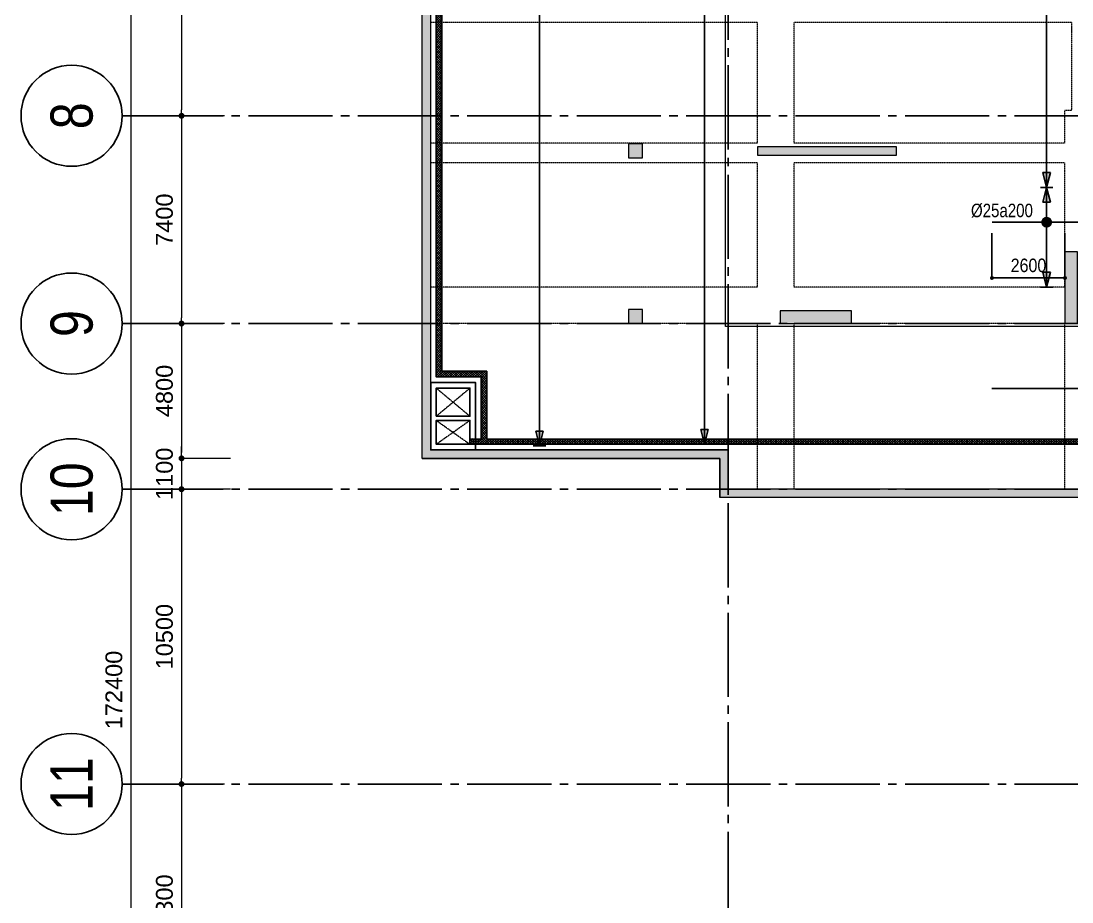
# Model space of a CAD drawing. Header units: millimetres. Extents: x -3819597 to -2591384, y 582389 to 820195.
# Drawn here: x -3773692 to -3736245, y 679631 to 711006 of the extents above; entities that cross this region are included whole.
import ezdxf
from ezdxf.enums import TextEntityAlignment as Align

# ---------------------------------------------------------------- set-up
doc = ezdxf.new("R2010")
doc.units = ezdxf.units.MM
doc.header["$MEASUREMENT"] = 0
for name, pattern in [('CENTER', [2, 1.25, -0.25, 0.25, -0.25]), ('CHG_XX_Cot_Ham 2$0$MB_Luoi truc$0$HTT Hidden 21', [3, 2, -1]), ('CHG_XX_Damsan_Ham 2$0$CHG_XX_Damsan_Ham 2$0$HIDDEN', [0.375, 0.25, -0.125]), ('CHG_XX_Luoi truc$0$MB_Luoi truc$0$Center101', [13, 10, -1, 1, -1]), ('HIDDEN', [0.375, 0.25, -0.125])]:
    doc.linetypes.add(name, pattern=pattern)
doc.layers.get('0').update_dxf_attribs({"lineweight": 9})
doc.layers.get('Defpoints').update_dxf_attribs({"color": 10, "lineweight": 0})
for name, color, linetype in [('02HN. TEXT B', 1, 'Continuous'), ('08HN. SSS X', 6, 'Continuous'), ('12HN. GRID', 1, 'CENTER'), ('CHG_XX_Damsan_Ham 2$0$CHG_XX_Damsan_Ham 2$0$MEP-00-GENERAL-35', 2, 'Continuous'), ('CHG_XX_Luoi truc$0$Grid', 34, 'Continuous'), ('CHG_XX_Luoi truc$0$Grid Line', 8, 'CHG_XX_Luoi truc$0$MB_Luoi truc$0$Center101'), ('dim', 51, 'Continuous')]:
    doc.layers.add(name, color=color, linetype=linetype)
for name, color, linetype, lineweight in [('CHG_XX_Cot_Ham 2$0$MB_Luoi truc$0$Dim 300', 1, 'Continuous', 5), ('CHG_XX_Cot_Ham 2$0$NS-Pier-H2', 150, 'Continuous', 13), ('CHG_XX_Cot_Ham 2$0$NS-Pier-H2 @ 1', 150, 'Continuous', 13), ('CHG_XX_Cot_Ham 2$0$NS-Pier-H2 @ 150', 150, 'Continuous', 13), ("CHG_XX_Damsan_Ham 2$0$CHG_XX_Damsan_Ham 2$0$'S_General_Hidden_1 Thin", 1, 'CHG_XX_Damsan_Ham 2$0$CHG_XX_Damsan_Ham 2$0$HIDDEN', 18), ('CHG_XX_Damsan_Ham 2$0$CHG_XX_Damsan_Ham 2$0$CHG_XX_Damsan_Ham 2$0$DBAO', 3, 'Continuous', 13), ('CHG_XX_Damsan_Ham 2$0$CHG_XX_Damsan_Ham 2$0$CHG_XX_Damsan_Ham 2$0$Start net bao', 3, 'Continuous', 18), ('CHG_XX_Damsan_Ham 2$0$CHG_XX_Damsan_Ham 2$0$DBAO', 3, 'Continuous', 13), ('CHG_XX_Damsan_Ham 2$0$CHG_XX_Damsan_Ham 2$0$DMo', 9, 'CHG_XX_Damsan_Ham 2$0$CHG_XX_Damsan_Ham 2$0$HIDDEN', 9), ('CHG_XX_Damsan_Ham 2$0$CHG_XX_Damsan_Ham 2$0$DTE-MEP-H-SLAB TEXT', 3, 'Continuous', 0), ('CHG_XX_Damsan_Ham 2$0$CHG_XX_Damsan_Ham 2$0$mach ngung thi cong', 6, 'Continuous', 13), ('CHG_XX_Damsan_Ham 2$0$CHG_XX_Damsan_Ham 2$0$Start hatch', 8, 'Continuous', 25), ('CHG_XX_Damsan_Ham 2$0$CHG_XX_Damsan_Ham 2$0$Start net bao', 3, 'Continuous', 18), ('CHG_XX_Damsan_Ham 2$0$HATCH', 57, 'Continuous', 9), ('CHG_XX_Damsan_Ham 2$0$mach ngung thi cong', 6, 'Continuous', 13), ('thep chay suot', 5, 'HIDDEN', 40)]:
    doc.layers.add(name, color=color, linetype=linetype, lineweight=lineweight)
for name, color, linetype, lineweight, plot in [('CHG_XX_Cot_Ham 2$0$NS-Column-H2', 90, 'Continuous', 13, False), ('CHG_XX_Cot_Ham 2$0$NS-Column-H2 @ 1', 90, 'Continuous', 13, False), ('CHG_XX_Cot_Ham 2$0$NS-Column-H2 @ 150', 90, 'Continuous', 13, False)]:
    doc.layers.add(name, color=color, linetype=linetype, lineweight=lineweight, plot=plot)
doc.styles.add('[HN042014]STYLE', font='arial.ttf', dxfattribs={"width": 0.8})
doc.styles.add('CHG_XX_Cot_Ham 2$0$MB_Luoi truc$0$Arial_C', font='arial.ttf')
doc.styles.add('CHG_XX_Luoi truc$0$MB_Luoi truc$0$Grid A-F$0$VNI-HelveCB', font='VHELVCB_0.TTF')
doc.styles.add('MB_Luoi truc$0$Arial_C', font='arial.ttf', dxfattribs={"width": 0.85})
doc.dimstyles.new('200', dxfattribs={"dimscale": 200, "dimtxt": 2.4, "dimasz": 0.7, "dimexe": 0.0003, "dimexo": 0, "dimgap": 1, "dimtad": 1, "dimdec": 0, "dimzin": 12, "dimdsep": 46, "dimtxsty": 'MB_Luoi truc$0$Arial_C', "dimblk": 'MB_Luoi truc$0$_Dot', "dimcen": 0.5, "dimclrd": 256, "dimclre": 8, "dimclrt": 1, "dimadec": 0, "dimazin": 0, "dimtfac": 1, "dimtdec": 0, "dimtix": 1, "dimtmove": 2, "dimatfit": 3, "dimldrblk": 'MB_Luoi truc$0$HTT Arrow 30', "dimfxl": 1, "dimtolj": 1, "dimtzin": 0, "dimlwe": -1, "dimarcsym": 0})
doc.dimstyles.new('CHG_XX_Cot_Ham 2$0$MB_Luoi truc$0$Dim 300 (A1-A2)', dxfattribs={"dimscale": 300, "dimtxt": 2, "dimasz": 0.7, "dimexe": 0, "dimexo": 1, "dimgap": 1, "dimtad": 1, "dimdec": 0, "dimzin": 12, "dimdsep": 46, "dimtxsty": 'CHG_XX_Cot_Ham 2$0$MB_Luoi truc$0$Arial_C', "dimblk": 'CHG_XX_Cot_Ham 2$0$MB_Luoi truc$0$_Dot', "dimcen": 1, "dimclrd": 256, "dimclre": 256, "dimclrt": 3, "dimadec": 0, "dimazin": 0, "dimtfac": 1, "dimtdec": 0, "dimtix": 1, "dimtmove": 2, "dimatfit": 3, "dimldrblk": 'CHG_XX_Cot_Ham 2$0$MB_Luoi truc$0$HTT Arrow 30', "dimfxl": 1, "dimtolj": 1, "dimtzin": 0, "dimarcsym": 0})

# ---------------------------------------------------------------- blocks, each defined once
blk = doc.blocks.new('*U576')
at = {"layer": '12HN. GRID', "linetype": 'Continuous'}
h = blk.add_hatch(color=256, dxfattribs=at)
h.dxf.hatch_style = 1
h.paths.add_polyline_path([(-44, 3441), (44, 3441), (0, 3617)])
h = blk.add_hatch(color=256, dxfattribs=at)
h.dxf.hatch_style = 1
h.paths.add_polyline_path([(0, -7783), (44, -7607), (-44, -7607)])
at = {"layer": '08HN. SSS X', "linetype": 'ByBlock', "ltscale": 10}
for p, q in [((-1334, 0), (699, 0)), ((-1334, 0), (-1334, 0)), ((699, 0), (699, 0))]:
    blk.add_line(p, q, dxfattribs=at)
at = {"layer": '12HN. GRID', "linetype": 'Continuous'}
for p, q in [((-75, 3617), (75, 3617)), ((-44, 3441), (0, 3617)), ((0, 3617), (0, -7783)), ((0, 3617), (44, 3441)), ((-44, 3441), (44, 3441)), ((-44, -7607), (44, -7607)), ((-44, -7607), (0, -7783)), ((0, -7783), (44, -7607)), ((-75, -7783), (75, -7783))]:
    blk.add_line(p, q, dxfattribs=at)
at = {"layer": '12HN. GRID', "linetype": 'Continuous', "const_width": 64, "flags": 128}
blk.add_lwpolyline([(-32, 0, 1), (32, 0, 1)], format="xyb", close=True, dxfattribs=at)
at = {"layer": '02HN. TEXT B', "linetype": 'ByBlock', "style": '[HN042014]STYLE', "width": 0.8, "flags": 8}
blk.add_attdef('1', text='', height=160, dxfattribs=at).set_placement((164, 140), align=Align.MIDDLE_LEFT)
blk.add_attdef('0', text='', height=160, dxfattribs=at).set_placement((1102, 160), align=Align.MIDDLE_CENTER)
at = {"layer": 'Defpoints', "color": 9, "linetype": 'ByBlock', "style": '[HN042014]STYLE', "width": 0.8, "flags": 9}
for tag, p in [('2', (3201, 9602)), ('3', (3201, 9197)), ('4', (3201, 8793)), ('5', (3201, 8402))]:
    blk.add_attdef(tag, text='', height=250, dxfattribs=at).set_placement(p, align=Align.MIDDLE_CENTER)
blk = doc.blocks.new('*U579')
at = {"layer": '12HN. GRID', "linetype": 'Continuous'}
h = blk.add_hatch(color=256, dxfattribs=at)
h.dxf.hatch_style = 1
h.paths.add_polyline_path([(-44, 238), (44, 238), (0, 414)])
h = blk.add_hatch(color=256, dxfattribs=at)
h.dxf.hatch_style = 1
h.paths.add_polyline_path([(0, -770), (44, -594), (-44, -594)])
at = {"layer": '08HN. SSS X', "linetype": 'ByBlock', "ltscale": 10}
for p, q in [((-851, 0), (649, 0)), ((-851, 0), (-851, 0)), ((649, 0), (649, 0))]:
    blk.add_line(p, q, dxfattribs=at)
at = {"layer": '12HN. GRID', "linetype": 'Continuous'}
for p, q in [((-75, 414), (75, 414)), ((-44, 238), (0, 414)), ((0, 414), (0, -770)), ((0, 414), (44, 238)), ((-44, 238), (44, 238)), ((-44, -594), (44, -594)), ((-44, -594), (0, -770)), ((0, -770), (44, -594)), ((-75, -770), (75, -770))]:
    blk.add_line(p, q, dxfattribs=at)
at = {"layer": '12HN. GRID', "linetype": 'Continuous', "const_width": 64, "flags": 128}
blk.add_lwpolyline([(-32, 0, 1), (32, 0, 1)], format="xyb", close=True, dxfattribs=at)
at = {"layer": '02HN. TEXT B', "linetype": 'ByBlock', "style": '[HN042014]STYLE', "width": 0.8, "flags": 8}
blk.add_attdef('1', text='', height=160, dxfattribs=at).set_placement((164, 140), align=Align.MIDDLE_LEFT)
blk.add_attdef('0', text='', height=160, dxfattribs=at).set_placement((1102, 160), align=Align.MIDDLE_CENTER)
at = {"layer": 'Defpoints', "color": 9, "linetype": 'ByBlock', "style": '[HN042014]STYLE', "width": 0.8, "flags": 9}
for tag, p in [('2', (3201, 9602)), ('3', (3201, 9197)), ('4', (3201, 8793)), ('5', (3201, 8402))]:
    blk.add_attdef(tag, text='', height=250, dxfattribs=at).set_placement(p, align=Align.MIDDLE_CENTER)
blk = doc.blocks.new('MB_Luoi truc$0$_Dot')
at = {"color": 0, "linetype": 'ByBlock', "lineweight": -2}
blk.add_line((-0.5, 0), (-1, 0), dxfattribs=at)
at = {"color": 0, "linetype": 'ByBlock', "const_width": 0.5}
blk.add_lwpolyline([(-0.25, 0, 1), (0.25, 0, 1)], format="xyb", close=True, dxfattribs=at)
blk = doc.blocks.new('*D581')
at = {"layer": 'Defpoints', "color": 0, "ltscale": 1500, "transparency": 16777216}
for p in [(-3739096, 703840), (-3736495, 703840), (-3739096, 701856)]:
    blk.add_point(p, dxfattribs=at)
at = {"layer": 'dim', "color": 8, "ltscale": 1500, "transparency": 16777216}
for p, q in [((-3739096, 703456), (-3739096, 701856)), ((-3736495, 703456), (-3736495, 701856))]:
    blk.add_line(p, q, dxfattribs=at)
at = {"layer": 'dim', "lineweight": -2, "ltscale": 1500, "transparency": 16777216}
blk.add_line((-3736635, 701856), (-3738956, 701856), dxfattribs=at)
at = {"layer": 'dim', "lineweight": -2, "ltscale": 1500, "transparency": 16777216, "xscale": 140, "yscale": 140, "zscale": 140, "rotation": 180}
blk.add_blockref('MB_Luoi truc$0$_Dot', (-3739096, 701856), dxfattribs=at)
at = {"layer": 'dim', "lineweight": -2, "ltscale": 1500, "transparency": 16777216, "xscale": 140, "yscale": 140, "zscale": 140}
blk.add_blockref('MB_Luoi truc$0$_Dot', (-3736495, 701856), dxfattribs=at)
at = {"layer": 'dim', "color": 1, "ltscale": 1500, "transparency": 16777216, "insert": (-3737795, 702301), "char_height": 480, "attachment_point": 5, "style": 'MB_Luoi truc$0$Arial_C'}
blk.add_mtext('\\A1;2600', dxfattribs=at)
blk = doc.blocks.new('MB_Luoi truc$0$HTT Arrow 30')
blk.add_hatch(color=256).paths.add_polyline_path([(-2.5, 0.375), (-2.5, -0.375), (0, 0)])
at = {"color": 0, "linetype": 'ByBlock', "lineweight": -2}
for p, q in [((0, 0), (-2.5, 0.375)), ((-2.5, -0.375), (-2.5, 0.375)), ((0, 0), (-2.5, -0.375))]:
    blk.add_line(p, q, dxfattribs=at)
blk = doc.blocks.new('*U588')
at = {"layer": '12HN. GRID', "linetype": 'Continuous'}
h = blk.add_hatch(color=256, dxfattribs=at)
h.dxf.hatch_style = 1
h.paths.add_polyline_path([(-44, 597), (44, 597), (0, 773)])
h = blk.add_hatch(color=256, dxfattribs=at)
h.dxf.hatch_style = 1
h.paths.add_polyline_path([(0, -1194), (44, -1018), (-44, -1018)])
at = {"layer": '08HN. SSS X', "linetype": 'ByBlock', "ltscale": 10}
for p, q in [((-2993, 0), (183, 0)), ((-2993, 0), (-2993, 0)), ((183, 0), (183, 0))]:
    blk.add_line(p, q, dxfattribs=at)
at = {"layer": '12HN. GRID', "linetype": 'Continuous'}
for p, q in [((-75, 773), (75, 773)), ((-44, 597), (0, 773)), ((0, 773), (0, -1194)), ((0, 773), (44, 597)), ((-44, 597), (44, 597)), ((-44, -1018), (44, -1018)), ((-44, -1018), (0, -1194)), ((0, -1194), (44, -1018)), ((-75, -1194), (75, -1194))]:
    blk.add_line(p, q, dxfattribs=at)
at = {"layer": '12HN. GRID', "linetype": 'Continuous', "const_width": 64, "flags": 128}
blk.add_lwpolyline([(-32, 0, 1), (32, 0, 1)], format="xyb", close=True, dxfattribs=at)
at = {"layer": '02HN. TEXT B', "linetype": 'ByBlock', "style": '[HN042014]STYLE', "width": 0.8, "flags": 8}
blk.add_attdef('1', text='', height=160, dxfattribs=at).set_placement((-1589, 140), align=Align.MIDDLE_LEFT)
blk.add_attdef('0', text='', height=160, dxfattribs=at).set_placement((1102, 160), align=Align.MIDDLE_CENTER)
at = {"layer": 'Defpoints', "color": 9, "linetype": 'ByBlock', "style": '[HN042014]STYLE', "width": 0.8, "flags": 9}
for tag, p in [('2', (3201, 9602)), ('3', (3201, 9197)), ('4', (3201, 8793)), ('5', (3201, 8402))]:
    blk.add_attdef(tag, text='', height=250, dxfattribs=at).set_placement(p, align=Align.MIDDLE_CENTER)
blk = doc.blocks.new('*U716')
at = {"layer": '12HN. GRID', "linetype": 'Continuous'}
h = blk.add_hatch(color=256, dxfattribs=at)
h.dxf.hatch_style = 1
h.paths.add_polyline_path([(-44, 7180), (44, 7180), (0, 7356)])
h = blk.add_hatch(color=256, dxfattribs=at)
h.dxf.hatch_style = 1
h.paths.add_polyline_path([(0, -8281), (44, -8105), (-44, -8105)])
for p, q in [((-75, 7356), (75, 7356)), ((-44, 7180), (0, 7356)), ((0, 7356), (0, -8281)), ((0, 7356), (44, 7180)), ((-44, 7180), (44, 7180)), ((-44, -8105), (44, -8105)), ((-44, -8105), (0, -8281)), ((0, -8281), (44, -8105)), ((-75, -8281), (75, -8281))]:
    blk.add_line(p, q, dxfattribs=at)
at = {"layer": '12HN. GRID', "linetype": 'Continuous', "const_width": 64, "flags": 128}
blk.add_lwpolyline([(-32, 0, 1), (32, 0, 1)], format="xyb", close=True, dxfattribs=at)
at = {"layer": 'thep chay suot', "linetype": 'HIDDEN', "ltscale": 10}
blk.add_line((-1362, 0), (9741, 0), dxfattribs=at)
at = {"layer": 'thep chay suot', "linetype": 'ByBlock', "ltscale": 0.001}
for p, q in [((-1362, 0), (-1362, 0)), ((9741, 0), (9741, 0))]:
    blk.add_line(p, q, dxfattribs=at)
at = {"layer": '02HN. TEXT B', "linetype": 'ByBlock', "style": '[HN042014]STYLE', "width": 0.8, "flags": 8}
blk.add_attdef('0', text='', height=160, dxfattribs=at).set_placement((-351, 260), align=Align.MIDDLE_CENTER)
blk.add_attdef('1', text='', height=160, dxfattribs=at).set_placement((152, -144), align=Align.MIDDLE_LEFT)
at = {"layer": 'Defpoints', "color": 9, "linetype": 'ByBlock', "style": '[HN042014]STYLE', "width": 0.8, "flags": 9}
for tag, p in [('2', (13990, -186)), ('3', (13990, -590)), ('4', (13990, -995)), ('5', (13990, -1386))]:
    blk.add_attdef(tag, text='', height=250, dxfattribs=at).set_placement(p, align=Align.MIDDLE_CENTER)
blk = doc.blocks.new('*U569')
at = {"layer": '12HN. GRID', "linetype": 'Continuous'}
h = blk.add_hatch(color=256, dxfattribs=at)
h.dxf.hatch_style = 1
h.paths.add_polyline_path([(-44, 1888), (44, 1888), (0, 2064)])
h = blk.add_hatch(color=256, dxfattribs=at)
h.dxf.hatch_style = 1
h.paths.add_polyline_path([(0, -13553), (44, -13377), (-44, -13377)])
at = {"layer": '08HN. SSS X', "linetype": 'ByBlock', "ltscale": 10}
for p, q in [((-1551, 0), (625, 0)), ((-1551, 0), (-1551, 0)), ((625, 0), (625, 0))]:
    blk.add_line(p, q, dxfattribs=at)
at = {"layer": '12HN. GRID', "linetype": 'Continuous'}
for p, q in [((-75, 2064), (75, 2064)), ((-44, 1888), (0, 2064)), ((0, 2064), (0, -13553)), ((0, 2064), (44, 1888)), ((-44, 1888), (44, 1888)), ((-44, -13377), (44, -13377)), ((-44, -13377), (0, -13553)), ((0, -13553), (44, -13377)), ((-75, -13553), (75, -13553))]:
    blk.add_line(p, q, dxfattribs=at)
at = {"layer": '12HN. GRID', "linetype": 'Continuous', "const_width": 64, "flags": 128}
blk.add_lwpolyline([(-32, 0, 1), (32, 0, 1)], format="xyb", close=True, dxfattribs=at)
at = {"layer": '02HN. TEXT B', "linetype": 'ByBlock', "style": '[HN042014]STYLE', "width": 0.8, "flags": 8}
blk.add_attdef('1', text='', height=160, dxfattribs=at).set_placement((164, 140), align=Align.MIDDLE_LEFT)
blk.add_attdef('0', text='', height=160, dxfattribs=at).set_placement((1102, 160), align=Align.MIDDLE_CENTER)
at = {"layer": 'Defpoints', "color": 9, "linetype": 'ByBlock', "style": '[HN042014]STYLE', "width": 0.8, "flags": 9}
for tag, p in [('2', (2518, 9104)), ('3', (2518, 8699)), ('4', (2518, 8295)), ('5', (2518, 7904))]:
    blk.add_attdef(tag, text='', height=250, dxfattribs=at).set_placement(p, align=Align.MIDDLE_CENTER)
blk = doc.blocks.new('CHG_XX_Cot_Ham 2$0$MB_Luoi truc$0$_Dot')
at = {"color": 0, "linetype": 'ByBlock', "lineweight": -2}
blk.add_line((-0.5, 0), (-1, 0), dxfattribs=at)
at = {"color": 0, "linetype": 'ByBlock', "const_width": 0.5}
blk.add_lwpolyline([(-0.25, 0, 1), (0.25, 0, 1)], format="xyb", close=True, dxfattribs=at)
blk = doc.blocks.new('*D1006')
at = {"layer": 'CHG_XX_Cot_Ham 2$0$MB_Luoi truc$0$Dim 300', "lineweight": -2, "transparency": 16777216}
for p, q in [((-17945, 106750), (-19478, 106750)), ((-19478, 106540), (-19478, 97860)), ((-17945, 97650), (-19478, 97650))]:
    blk.add_line(p, q, dxfattribs=at)
at = {"layer": 'Defpoints', "color": 0, "transparency": 16777216}
for p in [(-17645, 106750), (-19478, 97650), (-17645, 97650)]:
    blk.add_point(p, dxfattribs=at)
at = {"layer": 'CHG_XX_Cot_Ham 2$0$MB_Luoi truc$0$Dim 300', "lineweight": -2, "transparency": 16777216, "xscale": 210, "yscale": 210, "zscale": 210}
for p, rotation in [((-19478, 106750), 90), ((-19478, 97650), 270)]:
    blk.add_blockref('CHG_XX_Cot_Ham 2$0$MB_Luoi truc$0$_Dot', p, dxfattribs=dict(at, rotation=rotation))
at = {"layer": 'CHG_XX_Cot_Ham 2$0$MB_Luoi truc$0$Dim 300', "color": 3, "transparency": 16777216, "insert": (-20085, 102200), "char_height": 600, "attachment_point": 5, "rotation": 90, "style": 'CHG_XX_Cot_Ham 2$0$MB_Luoi truc$0$Arial_C'}
blk.add_mtext('\\A1;9100', dxfattribs=at)
blk = doc.blocks.new('CHG_XX_Cot_Ham 2$0$MB_Luoi truc$0$HTT Arrow 30')
blk.add_hatch(color=256).paths.add_polyline_path([(-2.5, 0.375), (-2.5, -0.375), (0, 0)])
at = {"color": 0, "linetype": 'ByBlock', "lineweight": -2}
for p, q in [((0, 0), (-2.5, 0.375)), ((-2.5, -0.375), (-2.5, 0.375)), ((0, 0), (-2.5, -0.375))]:
    blk.add_line(p, q, dxfattribs=at)
blk = doc.blocks.new('*D1007')
at = {"layer": 'CHG_XX_Cot_Ham 2$0$MB_Luoi truc$0$Dim 300', "lineweight": -2, "transparency": 16777216}
for p, q in [((-17945, 97650), (-19478, 97650)), ((-19478, 97440), (-19478, 90460)), ((-17945, 90250), (-19478, 90250))]:
    blk.add_line(p, q, dxfattribs=at)
at = {"layer": 'Defpoints', "color": 0, "transparency": 16777216}
for p in [(-17645, 97650), (-19478, 90250), (-17645, 90250)]:
    blk.add_point(p, dxfattribs=at)
at = {"layer": 'CHG_XX_Cot_Ham 2$0$MB_Luoi truc$0$Dim 300', "lineweight": -2, "transparency": 16777216, "xscale": 210, "yscale": 210, "zscale": 210}
for p, rotation in [((-19478, 97650), 90), ((-19478, 90250), 270)]:
    blk.add_blockref('CHG_XX_Cot_Ham 2$0$MB_Luoi truc$0$_Dot', p, dxfattribs=dict(at, rotation=rotation))
at = {"layer": 'CHG_XX_Cot_Ham 2$0$MB_Luoi truc$0$Dim 300', "color": 3, "transparency": 16777216, "insert": (-20085, 93950), "char_height": 600, "attachment_point": 5, "rotation": 90, "style": 'CHG_XX_Cot_Ham 2$0$MB_Luoi truc$0$Arial_C'}
blk.add_mtext('\\A1;7400', dxfattribs=at)
blk = doc.blocks.new('*D1009')
at = {"layer": 'CHG_XX_Cot_Ham 2$0$MB_Luoi truc$0$Dim 300', "lineweight": -2, "transparency": 16777216}
for p, q in [((-17945, 90250), (-19478, 90250)), ((-19478, 90040), (-19478, 85660)), ((-17945, 85450), (-19478, 85450))]:
    blk.add_line(p, q, dxfattribs=at)
at = {"layer": 'Defpoints', "color": 0, "transparency": 16777216}
for p in [(-17645, 90250), (-19478, 85450), (-17645, 85450)]:
    blk.add_point(p, dxfattribs=at)
at = {"layer": 'CHG_XX_Cot_Ham 2$0$MB_Luoi truc$0$Dim 300', "lineweight": -2, "transparency": 16777216, "xscale": 210, "yscale": 210, "zscale": 210}
for p, rotation in [((-19478, 90250), 90), ((-19478, 85450), 270)]:
    blk.add_blockref('CHG_XX_Cot_Ham 2$0$MB_Luoi truc$0$_Dot', p, dxfattribs=dict(at, rotation=rotation))
at = {"layer": 'CHG_XX_Cot_Ham 2$0$MB_Luoi truc$0$Dim 300', "color": 3, "transparency": 16777216, "insert": (-20085, 87850), "char_height": 600, "attachment_point": 5, "rotation": 90, "style": 'CHG_XX_Cot_Ham 2$0$MB_Luoi truc$0$Arial_C'}
blk.add_mtext('\\A1;4800', dxfattribs=at)
blk = doc.blocks.new('*D1010')
at = {"layer": 'CHG_XX_Cot_Ham 2$0$MB_Luoi truc$0$Dim 300', "lineweight": -2, "transparency": 16777216}
for p, q in [((-19478, 85660), (-19478, 85870)), ((-17729, 85450), (-19478, 85450)), ((-19478, 85450), (-19478, 84350)), ((-17729, 84350), (-19478, 84350)), ((-19478, 84140), (-19478, 83930))]:
    blk.add_line(p, q, dxfattribs=at)
at = {"layer": 'Defpoints', "color": 0, "transparency": 16777216}
for p in [(-17429, 85450), (-19478, 84350), (-17429, 84350)]:
    blk.add_point(p, dxfattribs=at)
at = {"layer": 'CHG_XX_Cot_Ham 2$0$MB_Luoi truc$0$Dim 300', "lineweight": -2, "transparency": 16777216, "xscale": 210, "yscale": 210, "zscale": 210}
for p, rotation in [((-19478, 85450), 270), ((-19478, 84350), 90)]:
    blk.add_blockref('CHG_XX_Cot_Ham 2$0$MB_Luoi truc$0$_Dot', p, dxfattribs=dict(at, rotation=rotation))
at = {"layer": 'CHG_XX_Cot_Ham 2$0$MB_Luoi truc$0$Dim 300', "color": 3, "transparency": 16777216, "insert": (-20085, 84900), "char_height": 600, "attachment_point": 5, "rotation": 90, "style": 'CHG_XX_Cot_Ham 2$0$MB_Luoi truc$0$Arial_C'}
blk.add_mtext('\\A1;1100', dxfattribs=at)
blk = doc.blocks.new('*D1011')
at = {"layer": 'CHG_XX_Cot_Ham 2$0$MB_Luoi truc$0$Dim 300', "lineweight": -2, "transparency": 16777216}
for p, q in [((-17945, 84350), (-19478, 84350)), ((-19478, 84140), (-19478, 74060)), ((-17945, 73850), (-19478, 73850))]:
    blk.add_line(p, q, dxfattribs=at)
at = {"layer": 'Defpoints', "color": 0, "transparency": 16777216}
for p in [(-17645, 84350), (-19478, 73850), (-17645, 73850)]:
    blk.add_point(p, dxfattribs=at)
at = {"layer": 'CHG_XX_Cot_Ham 2$0$MB_Luoi truc$0$Dim 300', "lineweight": -2, "transparency": 16777216, "xscale": 210, "yscale": 210, "zscale": 210}
for p, rotation in [((-19478, 84350), 90), ((-19478, 73850), 270)]:
    blk.add_blockref('CHG_XX_Cot_Ham 2$0$MB_Luoi truc$0$_Dot', p, dxfattribs=dict(at, rotation=rotation))
at = {"layer": 'CHG_XX_Cot_Ham 2$0$MB_Luoi truc$0$Dim 300', "color": 3, "transparency": 16777216, "insert": (-20085, 79100), "char_height": 600, "attachment_point": 5, "rotation": 90, "style": 'CHG_XX_Cot_Ham 2$0$MB_Luoi truc$0$Arial_C'}
blk.add_mtext('\\A1;10500', dxfattribs=at)
blk = doc.blocks.new('*D1012')
at = {"layer": 'CHG_XX_Cot_Ham 2$0$MB_Luoi truc$0$Dim 300', "lineweight": -2, "transparency": 16777216}
for p, q in [((-17945, 73850), (-19478, 73850)), ((-19478, 73640), (-19478, 65760)), ((-17945, 65550), (-19478, 65550))]:
    blk.add_line(p, q, dxfattribs=at)
at = {"layer": 'Defpoints', "color": 0, "transparency": 16777216}
for p in [(-17645, 73850), (-19478, 65550), (-17645, 65550)]:
    blk.add_point(p, dxfattribs=at)
at = {"layer": 'CHG_XX_Cot_Ham 2$0$MB_Luoi truc$0$Dim 300', "lineweight": -2, "transparency": 16777216, "xscale": 210, "yscale": 210, "zscale": 210}
for p, rotation in [((-19478, 73850), 90), ((-19478, 65550), 270)]:
    blk.add_blockref('CHG_XX_Cot_Ham 2$0$MB_Luoi truc$0$_Dot', p, dxfattribs=dict(at, rotation=rotation))
at = {"layer": 'CHG_XX_Cot_Ham 2$0$MB_Luoi truc$0$Dim 300', "color": 3, "transparency": 16777216, "insert": (-20085, 69700), "char_height": 600, "attachment_point": 5, "rotation": 90, "style": 'CHG_XX_Cot_Ham 2$0$MB_Luoi truc$0$Arial_C'}
blk.add_mtext('\\A1;8300', dxfattribs=at)
blk = doc.blocks.new('*D1020')
at = {"layer": 'CHG_XX_Cot_Ham 2$0$MB_Luoi truc$0$Dim 300', "lineweight": -2, "transparency": 16777216}
for p, q in [((-17945, 163400), (-21278, 163400)), ((-21278, -8790), (-21278, 163190)), ((-17945, -9000), (-21278, -9000))]:
    blk.add_line(p, q, dxfattribs=at)
at = {"layer": 'Defpoints', "color": 0, "transparency": 16777216}
for p in [(-21278, 163400), (-17645, 163400), (-17645, -9000)]:
    blk.add_point(p, dxfattribs=at)
at = {"layer": 'CHG_XX_Cot_Ham 2$0$MB_Luoi truc$0$Dim 300', "lineweight": -2, "transparency": 16777216, "xscale": 210, "yscale": 210, "zscale": 210}
for p, rotation in [((-21278, 163400), 90), ((-21278, -9000), 270)]:
    blk.add_blockref('CHG_XX_Cot_Ham 2$0$MB_Luoi truc$0$_Dot', p, dxfattribs=dict(at, rotation=rotation))
at = {"layer": 'CHG_XX_Cot_Ham 2$0$MB_Luoi truc$0$Dim 300', "color": 3, "transparency": 16777216, "insert": (-21885, 77200), "char_height": 600, "attachment_point": 5, "rotation": 90, "style": 'CHG_XX_Cot_Ham 2$0$MB_Luoi truc$0$Arial_C'}
blk.add_mtext('\\A1;172400', dxfattribs=at)
blk = doc.blocks.new('*U1035')
at = {"layer": 'CHG_XX_Cot_Ham 2$0$NS-Pier-H2 @ 1'}
h = blk.add_hatch(color=256, dxfattribs=at)
h.dxf.hatch_style = 1
h.paths.add_polyline_path([(450, 0), (0, 0), (0, -2550), (450, -2550)])
at = {"layer": 'CHG_XX_Cot_Ham 2$0$NS-Pier-H2 @ 150'}
h = blk.add_hatch(color=256, dxfattribs=at)
h.dxf.hatch_style = 1
h.paths.add_polyline_path([(450, 0), (0, 0), (0, -2550), (450, -2550)])
blk = doc.blocks.new('CHG_XX_Cot_Ham 2$0$Block A_C450x2250')
at = {"layer": 'CHG_XX_Cot_Ham 2$0$NS-Pier-H2'}
blk.add_lwpolyline([(450, -2550), (0, -2550), (0, 0), (450, 0)], close=True, dxfattribs=at)
blk.add_blockref('*U1035', (0, 0), dxfattribs=at)
blk = doc.blocks.new('CHG_XX_Cot_Ham 2$0$Block A_C4950x300')
at = {"layer": 'CHG_XX_Cot_Ham 2$0$NS-Pier-H2'}
h = blk.add_hatch(color=256, dxfattribs=at)
h.dxf.hatch_style = 1
h.paths.add_polyline_path([(4950, -300), (4950, 0), (0, 0), (0, -300)])
blk.add_lwpolyline([(4950, -300), (4950, 0), (0, 0), (0, -300)], close=True, dxfattribs=at)
blk = doc.blocks.new('*U1037')
at = {"layer": 'CHG_XX_Cot_Ham 2$0$NS-Column-H2 @ 1'}
h = blk.add_hatch(color=256, dxfattribs=at)
h.dxf.hatch_style = 1
h.paths.add_polyline_path([(-250, -250), (-250, 250), (250, 250), (250, -250)])
at = {"layer": 'CHG_XX_Cot_Ham 2$0$NS-Column-H2 @ 150'}
h = blk.add_hatch(color=256, dxfattribs=at)
h.dxf.hatch_style = 1
h.paths.add_polyline_path([(-250, -250), (-250, 250), (250, 250), (250, -250)])
blk = doc.blocks.new('CHG_XX_Cot_Ham 2$0$500x500')
at = {"layer": 'CHG_XX_Cot_Ham 2$0$NS-Column-H2'}
blk.add_lwpolyline([(250, -250), (250, 250), (-250, 250), (-250, -250)], close=True, dxfattribs=at)
blk.add_blockref('*U1037', (0, 0), dxfattribs=at)
blk = doc.blocks.new('*U1030')
at = {"layer": 'CHG_XX_Luoi truc$0$Grid Line'}
blk.add_line((0, 0), (0, 608), dxfattribs=at)
at = {"layer": 'CHG_XX_Luoi truc$0$Grid', "lineweight": -2, "style": 'CHG_XX_Luoi truc$0$MB_Luoi truc$0$Grid A-F$0$VNI-HelveCB'}
for tag, p in [('GRIDSUB', (0, 617)), ('GRID', (0, -9))]:
    blk.add_attdef(tag, text='', height=5, dxfattribs=at).set_placement(p, align=Align.MIDDLE)
blk = doc.blocks.new('*U1031')
at = {"layer": 'CHG_XX_Luoi truc$0$Grid', "lineweight": -2}
blk.add_line((0, 441), (0, 438), dxfattribs=at)
blk.add_circle((0, 447), 6, dxfattribs=at)
at = {"layer": 'CHG_XX_Luoi truc$0$Grid Line'}
blk.add_line((0, 0), (0, 438), dxfattribs=at)
at = {"layer": 'CHG_XX_Luoi truc$0$Grid', "lineweight": -2, "style": 'CHG_XX_Luoi truc$0$MB_Luoi truc$0$Grid A-F$0$VNI-HelveCB'}
for tag, p in [('GRIDSUB', (0, 447)), ('GRID', (0, -9))]:
    blk.add_attdef(tag, text='', height=5, dxfattribs=at).set_placement(p, align=Align.MIDDLE)
blk = doc.blocks.new('CHG_XX_Luoi truc')
at = {"layer": 'CHG_XX_Luoi truc$0$Grid', "xscale": 300, "yscale": 300, "zscale": 300}
blk.add_blockref('*U1030', (0, -12747), dxfattribs=at)
at = {"layer": 'CHG_XX_Luoi truc$0$Grid'}
ref = blk.add_blockref('*U1031', (110703, 97650), dxfattribs=dict(at, xscale=300.0000000000013, yscale=300.0000000000013, zscale=300.0000000000013, rotation=90))
ref.add_attrib('GRIDSUB', '8', dxfattribs={"lineweight": -2, "height": 1500, "rotation": 90, "style": 'CHG_XX_Luoi truc$0$MB_Luoi truc$0$Grid A-F$0$VNI-HelveCB'}).set_placement((-23397, 97650), align=Align.MIDDLE)
ref = blk.add_blockref('*U1031', (110703, 90250), dxfattribs=dict(at, xscale=300.0000000000013, yscale=300.0000000000013, zscale=300.0000000000013, rotation=90))
ref.add_attrib('GRIDSUB', '9', dxfattribs={"lineweight": -2, "height": 1500, "rotation": 90, "style": 'CHG_XX_Luoi truc$0$MB_Luoi truc$0$Grid A-F$0$VNI-HelveCB'}).set_placement((-23397, 90250), align=Align.MIDDLE)
ref = blk.add_blockref('*U1031', (110703, 84350), dxfattribs=dict(at, xscale=300.0000000000013, yscale=300.0000000000013, zscale=300.0000000000013, rotation=90))
ref.add_attrib('GRIDSUB', '10', dxfattribs={"lineweight": -2, "height": 1500, "rotation": 90, "style": 'CHG_XX_Luoi truc$0$MB_Luoi truc$0$Grid A-F$0$VNI-HelveCB'}).set_placement((-23397, 84350), align=Align.MIDDLE)
ref = blk.add_blockref('*U1031', (110703, 73850), dxfattribs=dict(at, xscale=300.0000000000013, yscale=300.0000000000013, zscale=300.0000000000013, rotation=90))
ref.add_attrib('GRIDSUB', '11', dxfattribs={"lineweight": -2, "height": 1500, "rotation": 90, "style": 'CHG_XX_Luoi truc$0$MB_Luoi truc$0$Grid A-F$0$VNI-HelveCB'}).set_placement((-23397, 73850), align=Align.MIDDLE)
blk = doc.blocks.new('CHG_XX_Damsan_Ham 2$0$CHG_XX_Damsan_Ham 2$0$sdfsgdh')
at = {"layer": 'CHG_XX_Damsan_Ham 2$0$CHG_XX_Damsan_Ham 2$0$Start hatch', "ltscale": 0.5}
h = blk.add_hatch(dxfattribs=at)
h.set_pattern_fill('ANSI37', color=256, scale=500)
h.set_pattern_definition([(45, (273994.73, -8650), (-44.194174, 44.194174), []), (135, (273994.73, -8650), (-44.194174, -44.194174), [])])
h.paths.add_polyline_path([(500, -50027), (300, -50027), (300, -72550), (1900, -72550), (1900, -74750), (1500, -74750), (1500, -74950), (2100, -74950), (2100, -76250), (2100, -72350), (500, -72350)])
h = blk.add_hatch(dxfattribs=at)
h.set_pattern_fill('ANSI37', color=256, scale=500)
h.set_pattern_definition([(45, (273994.73, -7150), (-44.194174, 44.194174), []), (135, (273994.73, -7150), (-44.194174, -44.194174), [])])
h.paths.add_polyline_path([(45350, -74750), (2100, -74750), (2100, -74950), (45150, -74950), (45150, -78750), (43750, -78750), (43750, -78550), (43550, -78550), (43550, -78950), (43750, -78950), (45350, -78950)])
at = {"layer": 'CHG_XX_Damsan_Ham 2$0$CHG_XX_Damsan_Ham 2$0$DTE-MEP-H-SLAB TEXT', "color": 2, "ltscale": 0.5}
for p, q in [((1500, -74750), (1900, -74750)), ((1500, -74750), (1500, -74950)), ((2100, -74750), (45350, -74750)), ((1500, -74950), (45150, -74950))]:
    blk.add_line(p, q, dxfattribs=at)
at = {"layer": 'CHG_XX_Damsan_Ham 2$0$CHG_XX_Damsan_Ham 2$0$MEP-00-GENERAL-35'}
for points in [[(1900, -74750), (1900, -72550), (300, -72550), (300, 0)], [(2100, -74750), (2100, -72350), (500, -72350), (500, -600)]]:
    blk.add_lwpolyline(points, dxfattribs=at)
for points in [[(1700, -75150), (1700, -72750), (100, -72750), (100, -75150)], [(300, -73950), (300, -72950), (1500, -72950), (1500, -73950)], [(1500, -74950), (1500, -74100), (300, -74100), (300, -74950)]]:
    blk.add_lwpolyline(points, close=True, dxfattribs=at)
blk = doc.blocks.new('CHG_XX_Cot_Ham 2')
at = {"layer": 'CHG_XX_Cot_Ham 2$0$NS-Pier-H2'}
h = blk.add_hatch(color=256, dxfattribs=at)
h.dxf.hatch_style = 1
h.paths.add_polyline_path([(99639.2, 163400), (-10900, 163400), (-10900, 85450), (-300, 85450), (-300, 84050), (32350, 84050), (32350, -9000), (103575.5, -9000), (106050, -6022), (106050, 158254.3)])
h.paths.add_polyline_path([(99533.7, 163100), (105750, 158110.4), (105750, 90450), (105650, 90450), (105750, 90450), (105750, 13850), (105750, 13722.3), (105750, -5913.6), (103434.7, -8700), (93599.8, -8700), (93299.8, -8700), (32650, -8700), (32650, 84350), (0, 84350), (0, 85750), (-10600, 85750), (-10600, 163100), (93600, 163100)], flags=16)
for p, q in [((-10900, 85450), (-10900, 163400)), ((-10600, 85750), (-10600, 163100)), ((-300, 85450), (-10900, 85450)), ((0, 85750), (-10600, 85750)), ((-300, 84050), (-300, 85450)), ((0, 84350), (0, 85750)), ((32650, 84350), (0, 84350)), ((32350, 84050), (-300, 84050))]:
    blk.add_line(p, q, dxfattribs=at)
at = {"layer": 'CHG_XX_Cot_Ham 2$0$NS-Pier-H2', "linetype": 'CHG_XX_Cot_Ham 2$0$MB_Luoi truc$0$HTT Hidden 21'}
blk.add_lwpolyline([(99639.2, 163400), (106050, 158254.3), (106050, -6022), (103575.5, -9000), (32350, -9000), (32350, 84050), (-300, 84050), (-300, 85450), (-10900, 85450), (-10900, 163400)], close=True, dxfattribs=at)
at = {"layer": 'CHG_XX_Cot_Ham 2$0$NS-Column-H2'}
for p in [(-3300, 96397.9), (-3300, 90500)]:
    blk.add_blockref('CHG_XX_Cot_Ham 2$0$500x500', p, dxfattribs=at)
at = {"layer": 'CHG_XX_Cot_Ham 2$0$NS-Pier-H2'}
for name, p in [('CHG_XX_Luoi truc', (0, 0)), ('CHG_XX_Cot_Ham 2$0$Block A_C4950x300', (1050, 96550))]:
    blk.add_blockref(name, p, dxfattribs=at)
at = {"layer": 'CHG_XX_Cot_Ham 2$0$NS-Pier-H2', "xscale": -1}
for p, rotation in [((12000, 90250), 180), ((1850, 90700), 90)]:
    blk.add_blockref('CHG_XX_Cot_Ham 2$0$Block A_C450x2250', p, dxfattribs=dict(at, rotation=rotation))
at = {"layer": 'CHG_XX_Cot_Ham 2$0$MB_Luoi truc$0$Dim 300'}
for base, p1, p2, picture, middle in [((-21278.2, 163400), (-17645.1, -9000), (-17645.1, 163400), '*D1020', (-21884.5, 77200)), ((-19478.2, 97650), (-17645.1, 106750), (-17645.1, 97650), '*D1006', (-20084.5, 102200)), ((-19478.2, 90250), (-17645.1, 97650), (-17645.1, 90250), '*D1007', (-20084.5, 93950)), ((-19478.2, 85450), (-17645.1, 90250), (-17645.1, 85450), '*D1009', (-20084.5, 87850)), ((-19478.2, 84350), (-17428.8, 85450), (-17428.8, 84350), '*D1010', (-20084.5, 84900)), ((-19478.2, 73850), (-17645.1, 84350), (-17645.1, 73850), '*D1011', (-20084.5, 79100)), ((-19478.2, 65550), (-17645.1, 73850), (-17645.1, 65550), '*D1012', (-20084.7, 69700))]:
    dim = blk.add_linear_dim(base=base, p1=p1, p2=p2, angle=90, dimstyle='CHG_XX_Cot_Ham 2$0$MB_Luoi truc$0$Dim 300 (A1-A2)', dxfattribs=at)
    dim.commit()
    dim.dimension.update_dxf_attribs({"geometry": picture, "text_midpoint": middle})
blk = doc.blocks.new('CHG_XX_Damsan_Ham 2', base_point=(3089256, -609981))
at = {"layer": "CHG_XX_Damsan_Ham 2$0$CHG_XX_Damsan_Ham 2$0$'S_General_Hidden_1 Thin", "ltscale": 10}
for p, q in [((1050, 100975), (-10600, 100975)), ((1050, 96675), (1050, 100975)), ((12250, 100975), (2350, 100975)), ((2350, 96675), (2350, 100975)), ((12250, 97850), (12250, 100975)), ((12250, 100650), (12250, 100825)), ((12000, 96675), (12000, 97850)), ((12000, 97850), (12250, 97850)), ((1050, 96675), (-10600, 96675)), ((12000, 96675), (2350, 96675)), ((1050, 95975), (-10600, 95975)), ((1050, 91550), (1050, 95975)), ((12000, 95975), (2350, 95975)), ((2350, 91550), (2350, 95975)), ((12000, 91550), (12000, 95975)), ((1050, 91550), (-10600, 91550)), ((12000, 91550), (2350, 91550)), ((1050, 90250), (-10600, 90250)), ((1050, 84350), (1050, 90250)), ((2350, 84350), (2350, 90250)), ((12000, 90250), (2350, 90250)), ((12000, 84350), (12000, 90250))]:
    blk.add_line(p, q, dxfattribs=at)
at = {"layer": 'CHG_XX_Damsan_Ham 2$0$CHG_XX_Damsan_Ham 2$0$CHG_XX_Damsan_Ham 2$0$DBAO'}
for points in [[(-10900, 85450), (-300, 85450), (-300, 84050)], [(-10600, 85750), (0, 85750), (0, 84350)]]:
    blk.add_lwpolyline(points, dxfattribs=at)
at = {"layer": 'CHG_XX_Damsan_Ham 2$0$CHG_XX_Damsan_Ham 2$0$CHG_XX_Damsan_Ham 2$0$Start net bao'}
for points in [[(-10900, 163400), (99639, 163400), (106050, 158250), (106050, -6022), (103576, -9000), (32350, -9000), (32350, 84050), (-300, 84050)], [(-10900, 85450), (-10900, 163400)], [(-10600, 85750), (-10600, 163100), (99534, 163100), (105750, 158106), (105750, 128050)], [(93300, -8700), (32650, -8700), (32650, 84350), (0, 84350)]]:
    blk.add_lwpolyline(points, dxfattribs=at)
at = {"layer": 'CHG_XX_Damsan_Ham 2$0$CHG_XX_Damsan_Ham 2$0$DBAO'}
for points in [[(-10900, 85450), (-300, 85450), (-300, 84050)], [(-10600, 85750), (0, 85750), (0, 84350)]]:
    blk.add_lwpolyline(points, dxfattribs=at)
at = {"layer": 'CHG_XX_Damsan_Ham 2$0$CHG_XX_Damsan_Ham 2$0$DMo'}
for p, q in [((-10400, 87950), (-9200, 86950)), ((-9200, 87950), (-10400, 86950)), ((-10400, 86800), (-9200, 85950)), ((-9200, 86800), (-10400, 85950))]:
    blk.add_line(p, q, dxfattribs=at)
at = {"layer": 'CHG_XX_Damsan_Ham 2$0$CHG_XX_Damsan_Ham 2$0$mach ngung thi cong'}
blk.add_lwpolyline([(23700, 90148), (-100, 90150), (-100, 153400), (99650, 153400), (99650, 71950), (75851, 71950), (75851, 88800), (75851, 88800), (75851, 129600), (23700, 129600)], close=True, dxfattribs=at)
at = {"layer": 'CHG_XX_Damsan_Ham 2$0$CHG_XX_Damsan_Ham 2$0$Start net bao'}
for points in [[(-10900, 163400), (99639, 163400), (106050, 158250), (106050, -6022), (103576, -9000), (32350, -9000), (32350, 84050), (-300, 84050)], [(-10900, 85450), (-10900, 163400)], [(-10600, 85750), (-10600, 163100), (99534, 163100), (105750, 158106), (105750, 128050)], [(93300, -8700), (32650, -8700), (32650, 84350), (0, 84350)]]:
    blk.add_lwpolyline(points, dxfattribs=at)
at = {"layer": 'CHG_XX_Damsan_Ham 2$0$mach ngung thi cong'}
blk.add_lwpolyline([(23900, 90148), (-100, 90150), (-100, 153400), (99650, 153400), (99650, 71950), (75549, 71950), (75549, 88800), (75549, 88800), (75549, 129500), (23900, 129500)], close=True, dxfattribs=at)
at = {"layer": 'CHG_XX_Damsan_Ham 2$0$CHG_XX_Damsan_Ham 2$0$DBAO'}
blk.add_blockref('CHG_XX_Cot_Ham 2', (0, 0), dxfattribs=at)
at = {"layer": 'CHG_XX_Damsan_Ham 2$0$CHG_XX_Damsan_Ham 2$0$DTE-MEP-H-SLAB TEXT'}
blk.add_blockref('CHG_XX_Damsan_Ham 2$0$CHG_XX_Damsan_Ham 2$0$sdfsgdh', (-10700, 160900), dxfattribs=at)
at = {"layer": 'CHG_XX_Damsan_Ham 2$0$HATCH'}
blk.add_blockref('CHG_XX_Cot_Ham 2', (0, 0), dxfattribs=at)

msp = doc.modelspace()

# ---------------------------------------------------------------- block references
at = {"layer": '08HN. SSS X', "linetype": 'Continuous'}
ref = msp.add_blockref('*U569', (-3749336.3, 736589.4), dxfattribs=dict(at, xscale=-3, yscale=3, zscale=3))
ref.add_attrib('1', '%%c20a200', dxfattribs={"layer": '02HN. TEXT B', "linetype": 'ByBlock', "height": 480, "style": '[HN042014]STYLE', "width": 0.8}).set_placement((-3752032.8, 737009.4), align=Align.MIDDLE_LEFT)
ref = msp.add_blockref('*U576', (-3737147.5, 728429.3), dxfattribs=dict(at, xscale=-3, yscale=3, zscale=3))
ref.add_attrib('1', '%%c25a200', dxfattribs={"layer": '02HN. TEXT B', "linetype": 'ByBlock', "height": 480, "style": '[HN042014]STYLE', "width": 0.8}).set_placement((-3739844.1, 728849.3), align=Align.MIDDLE_LEFT)
ref = msp.add_blockref('*U579', (-3737147.5, 703840.1), dxfattribs=dict(at, xscale=-3, yscale=3, zscale=3))
ref.add_attrib('1', '%%c25a200', dxfattribs={"layer": '02HN. TEXT B', "linetype": 'ByBlock', "height": 480, "style": '[HN042014]STYLE', "width": 0.8}).set_placement((-3739844.1, 704260.1), align=Align.MIDDLE_LEFT)
ref = msp.add_blockref('*U588', (-3730117.9, 697913), dxfattribs=dict(at, xscale=3, yscale=3, zscale=3))
ref.add_attrib('1', '%%c20a200', dxfattribs={"layer": '02HN. TEXT B', "linetype": 'ByBlock', "height": 480, "style": '[HN042014]STYLE', "width": 0.8}).set_placement((-3734884.9, 698333), align=Align.MIDDLE_LEFT)
at = {"layer": 'dim', "ltscale": 1500}
msp.add_blockref('CHG_XX_Damsan_Ham 2', (-659239.3, 0), dxfattribs=at)
at = {"layer": 'thep chay suot'}
ref = msp.add_blockref('*U716', (-3755216.7, 720713.7), dxfattribs=dict(at, xscale=3, yscale=3, zscale=3))
ref.add_attrib('1', '%%c20a200', dxfattribs={"layer": '02HN. TEXT B', "linetype": 'ByBlock', "height": 480, "style": '[HN042014]STYLE', "width": 0.8}).set_placement((-3754761.3, 720281), align=Align.MIDDLE_LEFT)

# ---------------------------------------------------------------- dimensions: what is measured, and where the dimension line sits
at = {"layer": 'dim', "ltscale": 1500}
dim = msp.add_linear_dim(base=(-3739095.5, 701855.9), p1=(-3736495.2, 703840.1), p2=(-3739095.5, 703840.1), dimstyle='200', override={"dimfxl": 8, "dimfxlon": 1, "dimarcsym": 1}, dxfattribs=at)
dim.commit()
dim.dimension.update_dxf_attribs({"geometry": '*D581', "text_midpoint": (-3737795.4, 702301)})

doc.saveas('drawing.dxf')
